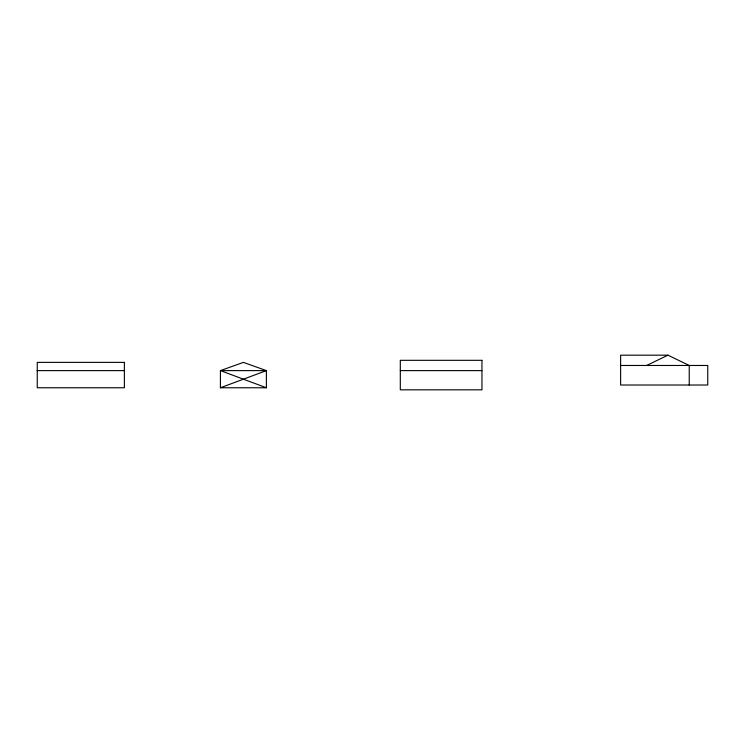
<?xml version="1.0" encoding="UTF-8"?>
<svg xmlns="http://www.w3.org/2000/svg" width="745" height="745" viewBox="0 0 745 745"><rect width="100%" height="100%" fill="white"/><g stroke="black" fill="none" stroke-linecap="round" stroke-linejoin="round"><path stroke-width="1.12" d="M646.688 365.469L667.958 355.179L689.227 365.469L689.227 385.016M220.427 387.763L266.393 370.61L266.393 387.763L220.427 387.763L220.427 370.61L243.41 362.377L266.393 370.61L220.427 370.61L266.393 387.763M667.958 355.179L620.622 355.179L620.622 385.016L707.75 385.016L707.75 365.469L620.622 365.469M37.25 370.61L124.378 370.61M400.307 370.61L481.95 370.61M481.95 360.319L400.307 360.319L400.307 389.821L481.95 389.821L481.95 360.319M124.378 362.377L37.25 362.377L37.25 387.763L124.378 387.763L124.378 362.377"/></g></svg>
